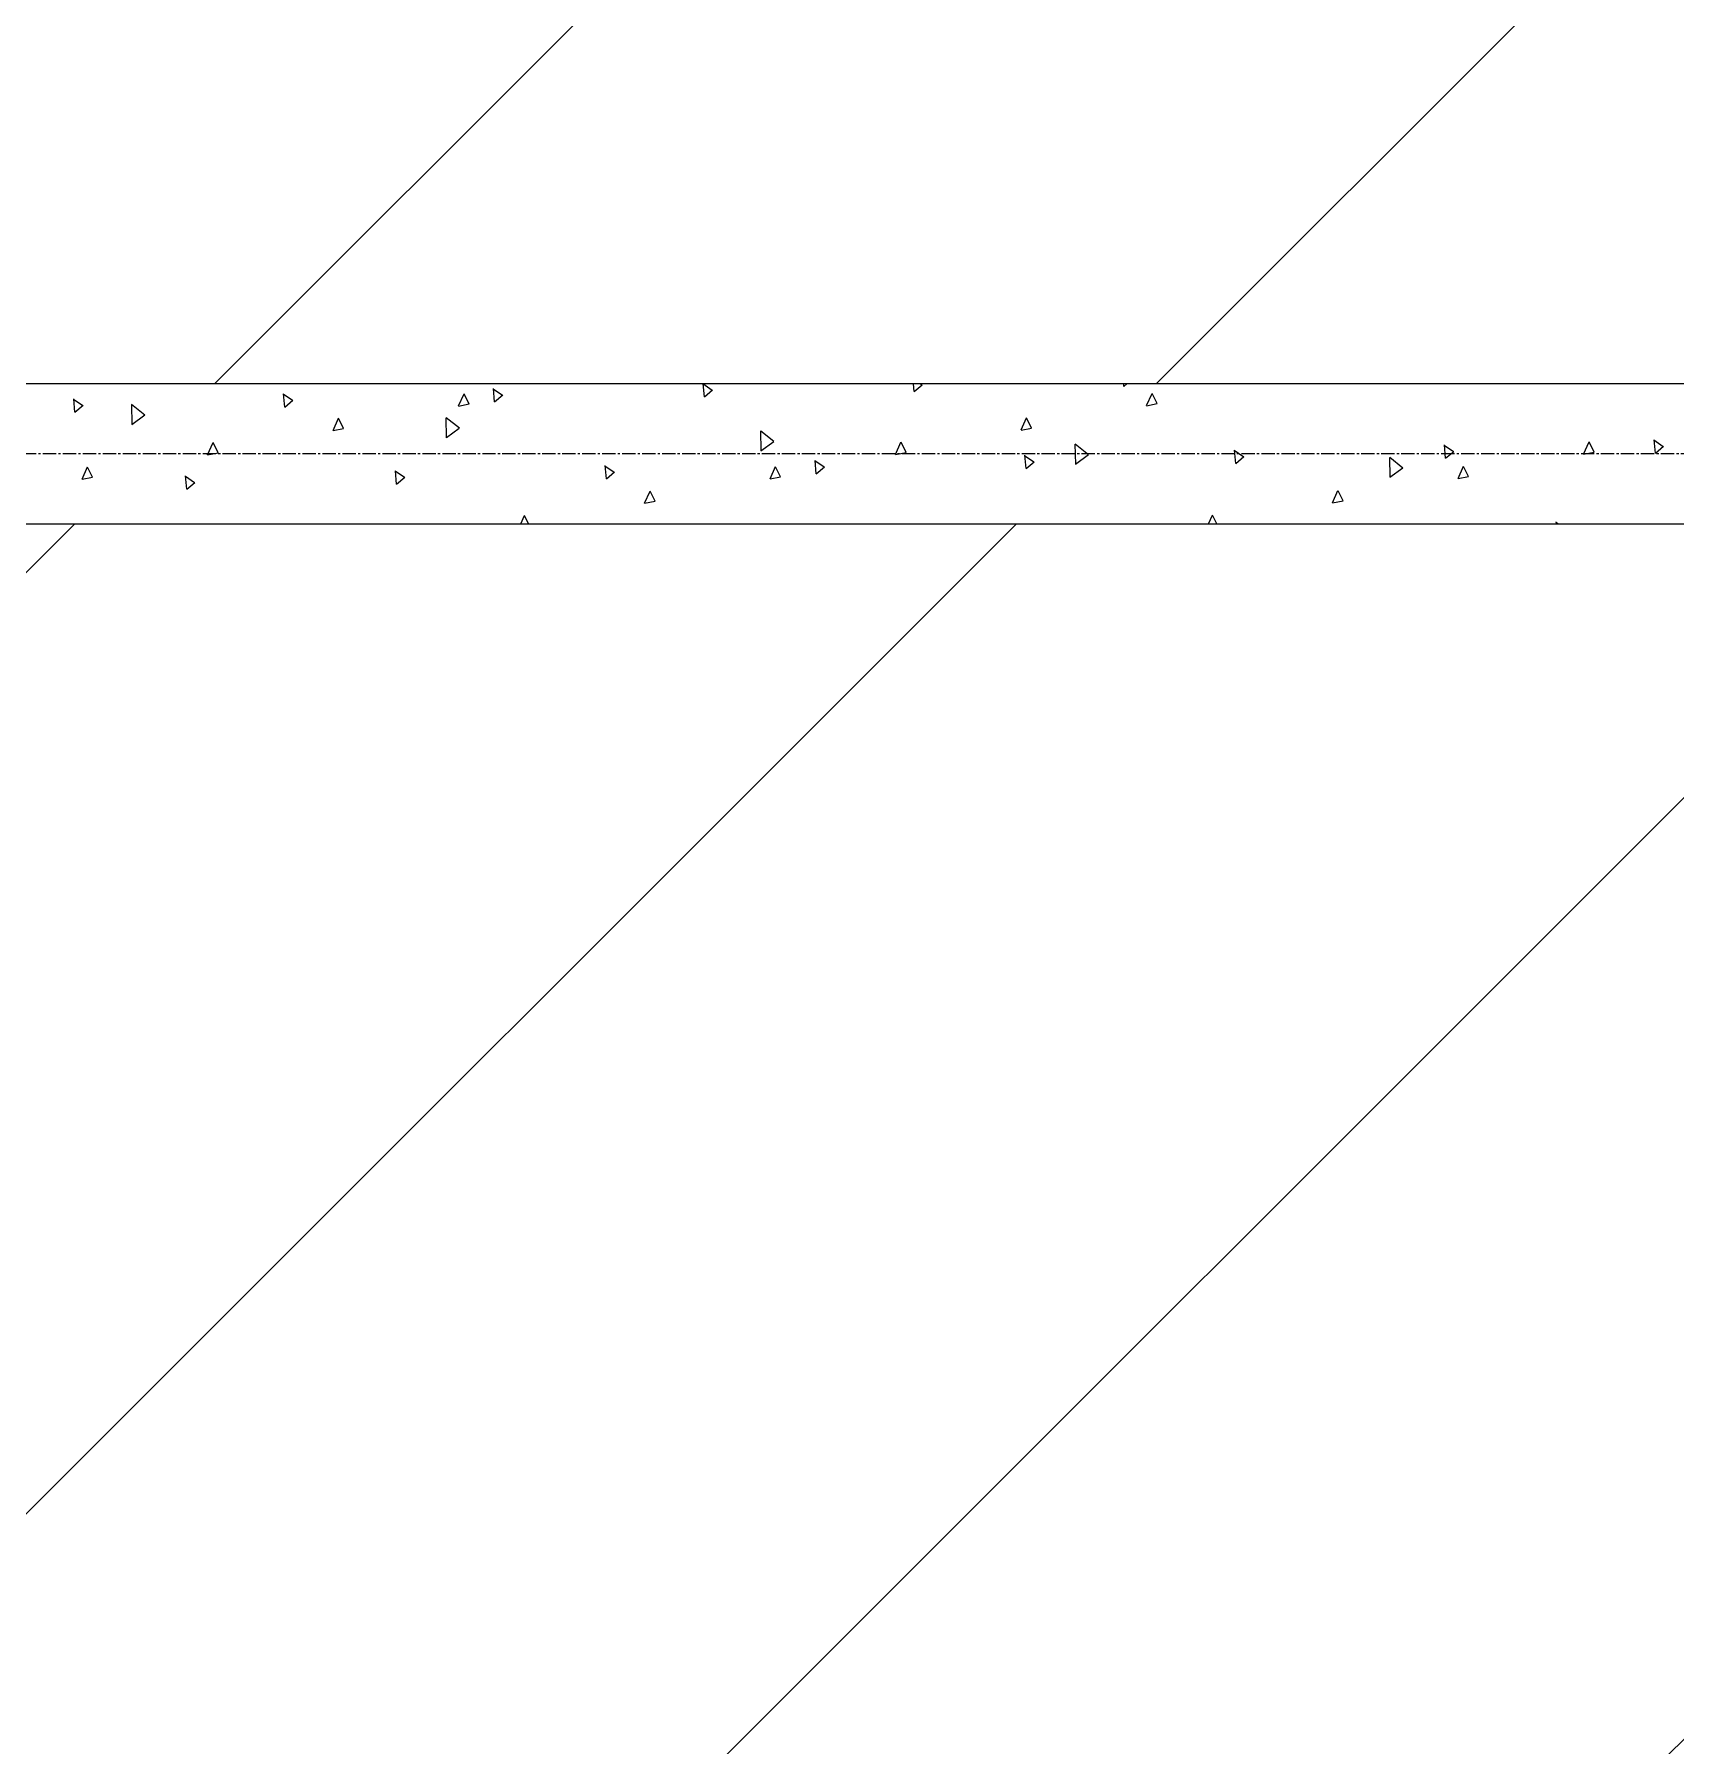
# Model space of a CAD drawing. Header units: millimetres. Extents: x 538266 to 1167394, y 114608 to 637157.
# Drawn here: x 1048268 to 1050616, y 549520 to 551969 of the extents above; entities that cross this region are included whole.
import ezdxf

# ---------------------------------------------------------------- set-up
doc = ezdxf.new("R2010")
doc.units = ezdxf.units.MM
doc.linetypes.add('CENTER2', pattern=[28.575, 19.05, -3.175, 3.175, -3.175])
for name, color, linetype, lineweight in [('0) шт стен 3 эт', 150, 'Continuous', 60), ('АР_Стены ПЕНОблок', 52, 'Continuous', 20), ('АР_Штриховка', 8, 'Continuous', 0)]:
    doc.layers.add(name, color=color, linetype=linetype, lineweight=lineweight)
doc.layers.add('РД_Оси_100', color=7, linetype='Continuous', lineweight=0, true_color=0x525252)
doc.layers.add('ФВ-5', color=7, linetype='Continuous')

# ---------------------------------------------------------------- blocks, each defined once
blk = doc.blocks.new('СОШ_2200_АР_ОСИ_М100_28.05.24')
at = {"layer": 'РД_Оси_100', "color": 251, "linetype": 'CENTER2', "true_color": 0x636466}
blk.add_line((29555, 54600), (-5954.958, 54600), dxfattribs=at)
blk = doc.blocks.new('3_этаж1')
at = {"layer": 'АР_Стены ПЕНОблок', "color": 18, "linetype": 'Continuous', "lineweight": 25, "true_color": 0x000000}
for p, q in [((692073.6, 551468.7), (684503.6, 551468.7)), ((684503.6, 551268.7), (692073.6, 551268.7))]:
    blk.add_line(p, q, dxfattribs=at)
at = {"layer": 'АР_Штриховка', "color": 18, "linetype": 'Continuous', "lineweight": 25, "true_color": 0x000000}
for p, q in [((686287.5, 551437.4), (686274.2, 551446.6)), ((686276.3, 551428.3), (686274.6, 551447.3)), ((686587.6, 551444.8), (686574.3, 551454)), ((686576.4, 551435.7), (686574.7, 551454.7)), ((686576.4, 551435.7), (686588.1, 551445.5)), ((686825.1, 551437.2), (686832.8, 551454.6)), ((686840.1, 551439.9), (686832.9, 551454.4)), ((686887.7, 551452.2), (686874.4, 551461.3)), ((686876.5, 551443.1), (686874.8, 551462)), ((686876.5, 551443.1), (686888.2, 551452.9)), ((687187.8, 551459.5), (687174.5, 551468.7)), ((687176.6, 551450.4), (687175, 551468.7)), ((687176.6, 551450.4), (687188.3, 551460.2)), ((687476.7, 551457.8), (687475.8, 551468.7)), ((687476.7, 551457.8), (687488.4, 551467.6)), ((687487.9, 551466.9), (687485.3, 551468.7)), ((687776.8, 551465.2), (687776.5, 551468.7)), ((687776.9, 551465.2), (687781.1, 551468.7)), ((687809.2, 551437.7), (687817, 551455.1)), ((687824.2, 551440.5), (687817, 551455)), ((686276.3, 551428.3), (686288, 551438.1)), ((686376.4, 551424.1), (686357.4, 551439.2)), ((686358.1, 551410.7), (686357.5, 551439.3)), ((686357.8, 551410.8), (686376.2, 551424.3)), ((686825.1, 551437), (686840.1, 551440)), ((687809.3, 551437.6), (687824.2, 551440.5)), ((686645.6, 551402.3), (686653.3, 551419.7)), ((686645.6, 551402.2), (686660.6, 551405.1)), ((686660.6, 551405.1), (686653.4, 551419.5)), ((686826.3, 551405.2), (686807.3, 551420.2)), ((686808, 551391.8), (686807.4, 551420.4)), ((686807.7, 551391.9), (686826.1, 551405.4)), ((687276.2, 551386.2), (687257.2, 551401.3)), ((687257.9, 551372.9), (687257.3, 551401.5)), ((687629.7, 551402.8), (687637.5, 551420.2)), ((687629.8, 551402.7), (687644.7, 551405.6)), ((687644.7, 551405.6), (687637.5, 551420.1)), ((686466.1, 551367.4), (686473.8, 551384.8)), ((686481, 551370.2), (686473.8, 551384.7)), ((687257.6, 551373), (687276, 551386.5)), ((687450.2, 551367.9), (687457.9, 551385.3)), ((687465.2, 551370.7), (687458, 551385.2)), ((687726.1, 551367.3), (687707.1, 551382.4)), ((687707.8, 551354), (687707.2, 551382.5)), ((687948.1, 551364.1), (687934.7, 551373.3)), ((687936.9, 551355), (687935.2, 551374)), ((688248.2, 551371.5), (688234.9, 551380.7)), ((688237, 551362.4), (688235.3, 551381.4)), ((688237, 551362.4), (688248.7, 551372.2)), ((688434.3, 551368.4), (688442.1, 551385.8)), ((688449.3, 551371.2), (688442.1, 551385.7)), ((688548.3, 551378.9), (688535, 551388.1)), ((688537.1, 551369.8), (688535.4, 551388.8)), ((688537.1, 551369.8), (688548.8, 551379.6)), ((686286.5, 551332.5), (686294.3, 551349.9)), ((686301.5, 551335.3), (686294.3, 551349.8)), ((686466.1, 551367.3), (686481.1, 551370.2)), ((687047.7, 551342), (687034.4, 551351.2)), ((687036.5, 551332.9), (687034.9, 551351.9)), ((687270.7, 551333), (687278.4, 551350.4)), ((687285.7, 551335.8), (687278.5, 551350.3)), ((687347.8, 551349.4), (687334.5, 551358.5)), ((687336.6, 551340.3), (687335, 551359.2)), ((687336.6, 551340.3), (687348.3, 551350.1)), ((687450.2, 551367.8), (687465.2, 551370.7)), ((687648, 551356.7), (687634.6, 551365.9)), ((687636.8, 551347.6), (687635.1, 551366.6)), ((687636.8, 551347.6), (687648.4, 551357.4)), ((687707.5, 551354.1), (687725.9, 551367.6)), ((687936.9, 551355), (687948.5, 551364.8)), ((688176, 551348.4), (688157, 551363.5)), ((688157.7, 551335.1), (688157.1, 551363.6)), ((688157.4, 551335.2), (688175.8, 551348.7)), ((688254.8, 551333.5), (688262.6, 551350.9)), ((688269.8, 551336.3), (688262.6, 551350.8)), ((688434.4, 551368.3), (688449.3, 551371.2)), ((686286.6, 551332.4), (686301.5, 551335.3)), ((686447.5, 551327.2), (686434.2, 551336.4)), ((686436.3, 551318.1), (686434.6, 551337.1)), ((686436.3, 551318.1), (686448, 551327.9)), ((686747.6, 551334.6), (686734.3, 551343.8)), ((686736.4, 551325.5), (686734.8, 551344.5)), ((686736.4, 551325.5), (686748.1, 551335.3)), ((687036.5, 551332.9), (687048.2, 551342.7)), ((687270.7, 551332.9), (687285.7, 551335.8)), ((688254.9, 551333.4), (688269.8, 551336.3)), ((687091.2, 551298.1), (687098.9, 551315.5)), ((687091.2, 551298), (687106.2, 551300.9)), ((687106.1, 551300.9), (687098.9, 551315.4)), ((688075.3, 551298.6), (688083, 551316)), ((688075.3, 551298.5), (688090.3, 551301.4)), ((688090.3, 551301.4), (688083.1, 551315.9)), ((686914.1, 551268.7), (686919.4, 551280.6)), ((686925.3, 551268.7), (686919.4, 551280.5)), ((687898, 551268.7), (687903.5, 551281.1)), ((687909.7, 551268.7), (687903.6, 551281)), ((688397.4, 551268.7), (688394.9, 551270.5)), ((688395.6, 551268.7), (688395.3, 551271.2))]:
    blk.add_line(p, q, dxfattribs=at)

msp = doc.modelspace()

# ---------------------------------------------------------------- hatches: boundary and pattern name
at = {"layer": 'ФВ-5'}
h = msp.add_hatch(dxfattribs=at)
h.set_pattern_fill('ANSI31', color=3, scale=300, style=0)
h.paths.add_polyline_path([(1054123.6, 555468.7), (1054123.6, 556368.7), (1054123.6, 556768.7), (1054123.6, 559668.7), (1054123.6, 559669.7), (1054123.6, 560123.7), (1053903.6, 560123.7), (1053903.6, 560543.7), (1046553.6, 560543.7), (1046553.6, 559677.4), (1046557.8, 556368.7), (1046553.6, 556368.7), (1046553.6, 555468.7), (1046557.8, 551936.2), (1046553.6, 551931.9), (1046553.6, 551468.7), (1052003.6, 551468.7), (1052003.6, 551888.7), (1054123.6, 551889.1), (1054123.6, 551968.7)])
h.paths.add_polyline_path([(1049312.4, 555335.1), (1048762.4, 555335.1, -1), (1048762.4, 555935.1), (1049312.4, 555935.1, -1)], flags=16)
h.paths.add_polyline_path([(1053467.2, 557576.7, -1), (1054067.2, 557576.7, -1)], flags=16)
h.paths.add_polyline_path([(1048446.4, 555367), (1049628.5, 555367), (1049628.5, 555903.1), (1048446.4, 555903.1)], flags=24)
h.paths.add_polyline_path([(1054062.2, 556859.7), (1054062.2, 558293.8), (1053472.2, 558293.8), (1053472.2, 556859.7)], flags=24)
h.paths.add_polyline_path([(1053549, 560243.9), (1053935.3, 560243.9), (1053935.3, 560544.6), (1053549, 560544.6)], flags=9)
h = msp.add_hatch(dxfattribs=at)
h.set_pattern_fill('ANSI31', color=3, scale=300, style=0)
h.paths.add_polyline_path([(1054123.6, 546168.7), (1054123.6, 547068.7), (1054123.6, 547568.7), (1054091.4, 548269.4, -1), (1053491.4, 548269.4, -1), (1054091.4, 548269.4), (1054123.6, 550468.7), (1054123.6, 550768.7), (1054123.6, 550768.7), (1054123.6, 551268.7), (1046563.9, 551268.7), (1046553.6, 551258.4), (1046553.6, 550768.7), (1046551.7, 547068.7), (1046553.6, 547068.7), (1046553.6, 546168.7), (1046557.8, 542668.7), (1046553.6, 542668.7), (1046553.6, 542168.7), (1051023.6, 542168.7), (1051023.6, 542468.7), (1051023.6, 542468.7), (1051923.6, 542468.7), (1051923.6, 542468.7), (1051923.6, 542168.7), (1052003.6, 542168.7), (1052003.6, 542588.7), (1054123.6, 542589.1), (1054123.6, 542668.7)])

# ---------------------------------------------------------------- block references
at = {"layer": '0) шт стен 3 эт', "color": 5, "lineweight": 25}
msp.add_blockref('3_этаж1', (362050, 0), dxfattribs=at)
at = {"layer": 'РД_Оси_100', "lineweight": 25}
msp.add_blockref('СОШ_2200_АР_ОСИ_М100_28.05.24', (1046433.6, 496768.7), dxfattribs=at)

doc.saveas('drawing.dxf')
